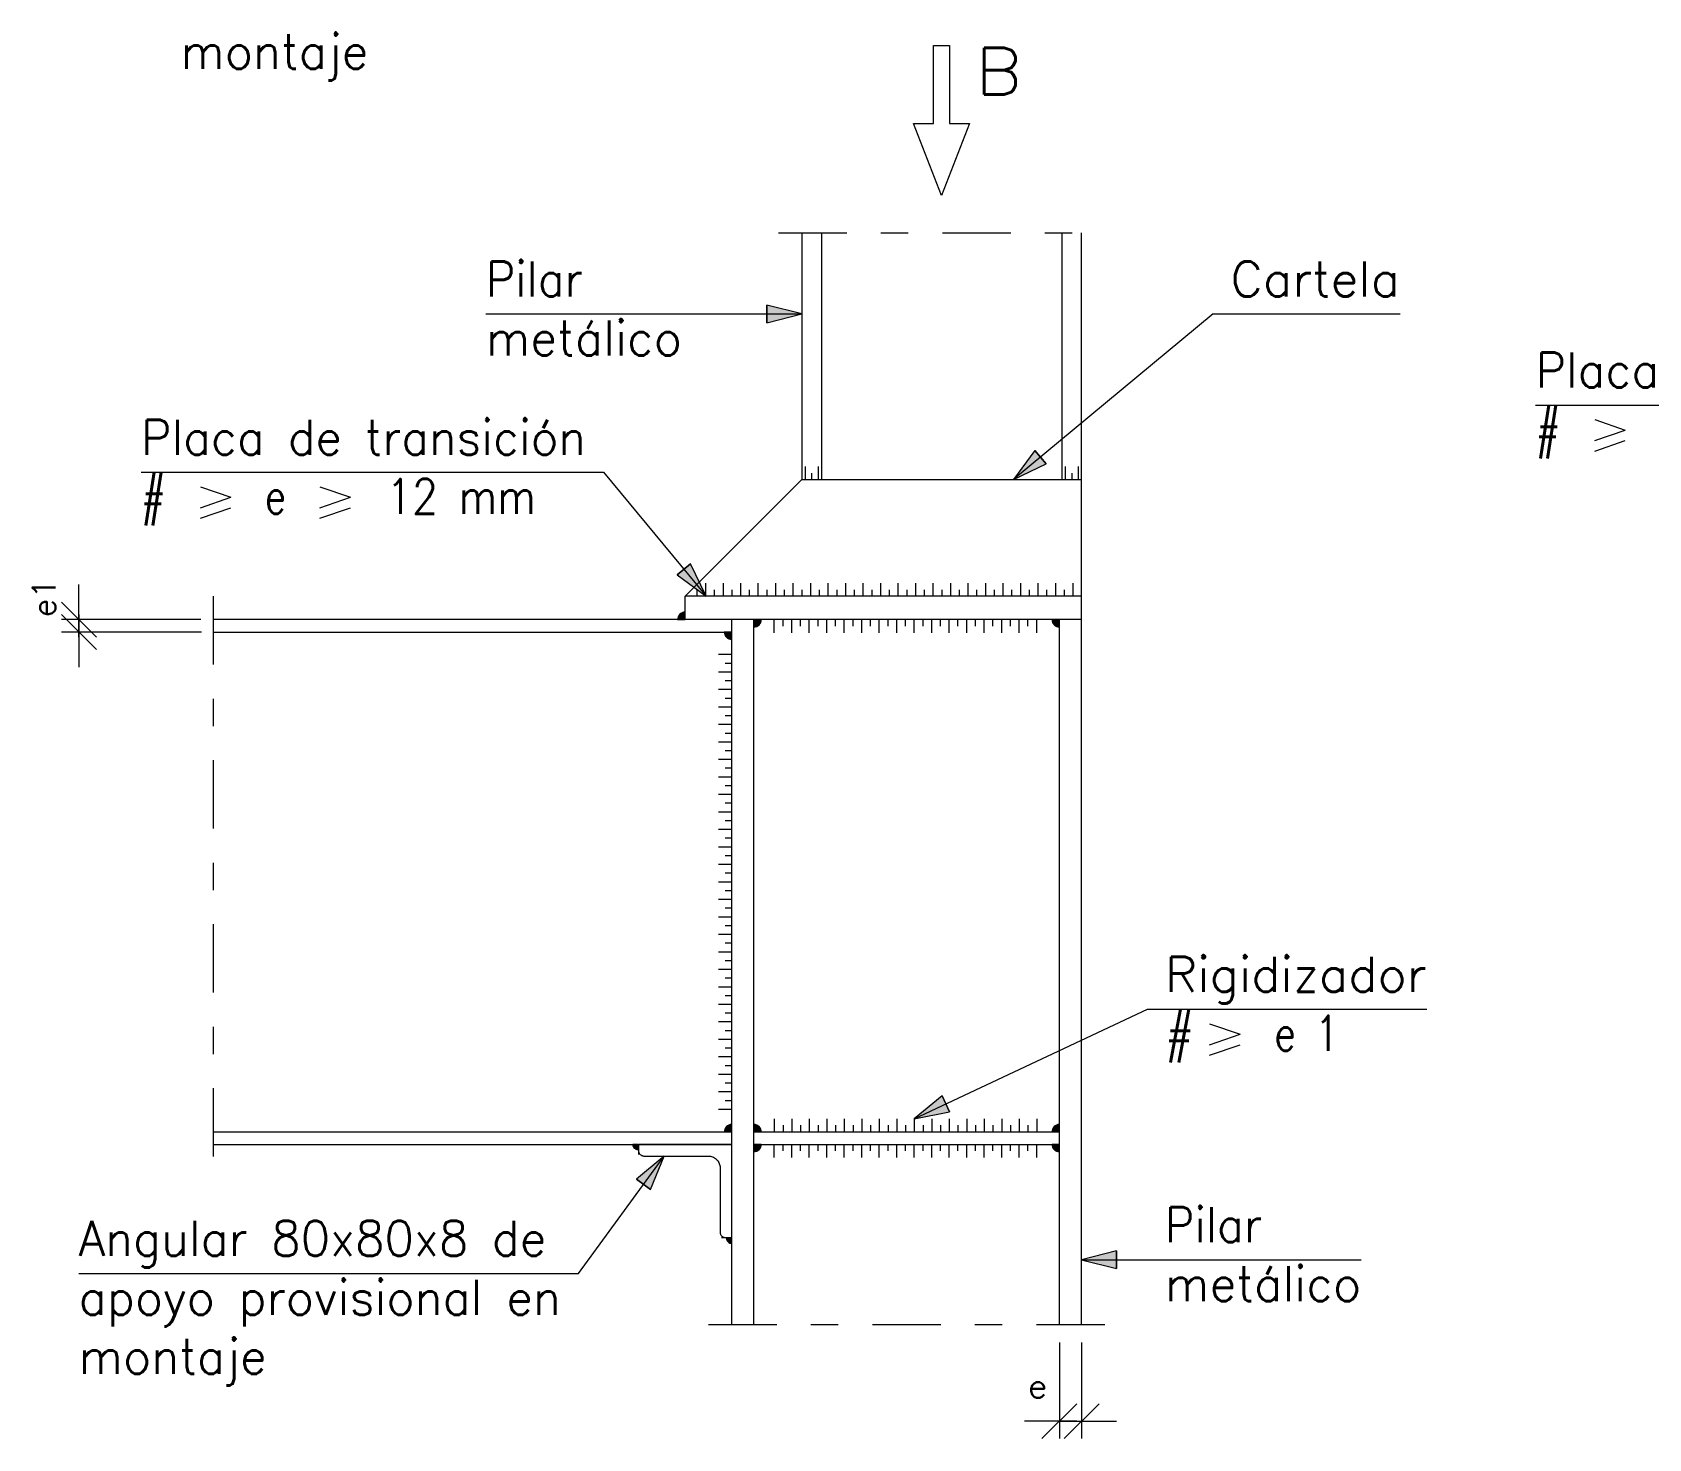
# Model space of a CAD drawing. Header units: inches. Extents: x 72863 to 72995, y 49095 to 49225.
# Drawn here: x 72891.38 to 72897.29, y 49111.06 to 49116.21 of the extents above; entities that cross this region are included whole.
import ezdxf
from ezdxf.enums import TextEntityAlignment as Align

# ---------------------------------------------------------------- set-up
doc = ezdxf.new("R2010")
doc.units = ezdxf.units.IN
doc.linetypes.add('DASHDOT', pattern=[0.5, 0.25, -0.125, 0, -0.125])
doc.layers.add('0-CYPE1', color=2, linetype='Continuous', lineweight=9)
doc.layers.add('0-CYPE2', color=4, linetype='Continuous', lineweight=9)
doc.styles.add('CYPETXT', font='romans__.ttf', dxfattribs={"height": 0.2})

msp = doc.modelspace()

# ---------------------------------------------------------------- hatches: boundary and pattern name
at = {"layer": '0-CYPE1'}
h = msp.add_hatch(color=256, dxfattribs=at)
edge = h.paths.add_edge_path()
edge.add_line((72893.7656, 49114.0606), (72893.7656, 49114.0876))
edge.add_arc((72893.7656, 49114.0606), 0.027, 89.99996, 180.00004)
edge.add_line((72893.7386, 49114.0606), (72893.7656, 49114.0606))
h = msp.add_hatch(color=256, dxfattribs=at)
edge = h.paths.add_edge_path()
edge.add_line((72894.0174, 49114.0606), (72894.0174, 49114.0336))
edge.add_arc((72894.0174, 49114.0606), 0.027, 269.99996, 360.00004)
edge.add_line((72894.0444, 49114.0606), (72894.0174, 49114.0606))
h = msp.add_hatch(color=256, dxfattribs=at)
edge = h.paths.add_edge_path()
edge.add_line((72895.1352, 49114.0606), (72895.1082, 49114.0606))
edge.add_arc((72895.1352, 49114.0606), 0.027, 179.99996, 270.00004)
edge.add_line((72895.1352, 49114.0336), (72895.1352, 49114.0606))
h = msp.add_hatch(color=256, dxfattribs=at)
edge = h.paths.add_edge_path()
edge.add_line((72893.9363, 49114.0149), (72893.9093, 49114.0149))
edge.add_arc((72893.9363, 49114.0149), 0.027, 179.99996, 270.00004)
edge.add_line((72893.9363, 49113.9879), (72893.9363, 49114.0149))
h = msp.add_hatch(color=256, dxfattribs=at)
edge = h.paths.add_edge_path()
edge.add_line((72893.9363, 49112.1863), (72893.9363, 49112.2133))
edge.add_arc((72893.9363, 49112.1863), 0.027, 89.99996, 180.00004)
edge.add_line((72893.9093, 49112.1863), (72893.9363, 49112.1863))
h = msp.add_hatch(color=256, dxfattribs=at)
edge = h.paths.add_edge_path()
edge.add_line((72894.0174, 49112.1863), (72894.0444, 49112.1863))
edge.add_arc((72894.0174, 49112.1863), 0.027, 359.99996, 450.00004)
edge.add_line((72894.0174, 49112.2133), (72894.0174, 49112.1863))
h = msp.add_hatch(color=256, dxfattribs=at)
edge = h.paths.add_edge_path()
edge.add_line((72895.1352, 49112.1863), (72895.1352, 49112.2133))
edge.add_arc((72895.1352, 49112.1863), 0.027, 89.99996, 180.00004)
edge.add_line((72895.1082, 49112.1863), (72895.1352, 49112.1863))
h = msp.add_hatch(color=256, dxfattribs=at)
edge = h.paths.add_edge_path()
edge.add_line((72893.5932, 49112.1406), (72893.5742, 49112.1406))
edge.add_arc((72893.5932, 49112.1406), 0.0189, 179.99996, 270.00004)
edge.add_line((72893.5932, 49112.1217), (72893.5932, 49112.1406))
h = msp.add_hatch(color=256, dxfattribs=at)
edge = h.paths.add_edge_path()
edge.add_line((72894.0174, 49112.1406), (72894.0174, 49112.1136))
edge.add_arc((72894.0174, 49112.1406), 0.027, 269.99996, 360.00004)
edge.add_line((72894.0444, 49112.1406), (72894.0174, 49112.1406))
h = msp.add_hatch(color=256, dxfattribs=at)
edge = h.paths.add_edge_path()
edge.add_line((72895.1352, 49112.1406), (72895.1082, 49112.1406))
edge.add_arc((72895.1352, 49112.1406), 0.027, 179.99996, 270.00004)
edge.add_line((72895.1352, 49112.1136), (72895.1352, 49112.1406))
h = msp.add_hatch(color=256, dxfattribs=at)
edge = h.paths.add_edge_path()
edge.add_line((72893.9363, 49111.7971), (72893.9174, 49111.7971))
edge.add_arc((72893.9363, 49111.7971), 0.0189, 179.99996, 270.00004)
edge.add_line((72893.9363, 49111.7782), (72893.9363, 49111.7971))
at = {"layer": '0-CYPE2'}
for points in [[(72894.0643, 49115.1466), (72894.1923, 49115.1786), (72894.0643, 49115.2106)], [(72895.0457, 49114.679), (72894.9677, 49114.5726), (72895.0866, 49114.6298)], [(72893.7362, 49114.2242), (72893.8425, 49114.1459), (72893.7855, 49114.265)], [(72894.7065, 49112.3176), (72894.6042, 49112.2343), (72894.7337, 49112.2597)], [(72893.639, 49111.9758), (72893.6888, 49112.0979), (72893.5874, 49112.0136)], [(72895.3443, 49111.7505), (72895.2163, 49111.7185), (72895.3443, 49111.6865)]]:
    msp.add_hatch(color=256, dxfattribs=at).paths.add_polyline_path(points)

# ---------------------------------------------------------------- linework, layer by layer
at = {"layer": '0-CYPE1', "linetype": 'DASHDOT'}
for p, q in [((72894.107, 49115.4752), (72895.3016, 49115.4752)), ((72892.0394, 49114.1459), (72892.0394, 49112.0553)), ((72893.851, 49111.4812), (72895.3016, 49111.4812))]:
    msp.add_line(p, q, dxfattribs=at)
at = {"layer": '0-CYPE1'}
for p, q in [((72893.0364, 49115.1786), (72893.8185, 49115.1786)), ((72893.8185, 49115.1786), (72894.1923, 49115.1786)), ((72895.6974, 49115.1786), (72894.9677, 49114.5726)), ((72895.6974, 49115.1786), (72896.3816, 49115.1786)), ((72896.8774, 49114.845), (72898.5696, 49114.845)), ((72897.0944, 49114.7922), (72897.2057, 49114.7538)), ((72897.0944, 49114.7154), (72897.2057, 49114.7538)), ((72897.0944, 49114.677), (72897.2057, 49114.7154)), ((72894.2045, 49114.6206), (72894.2045, 49114.5726)), ((72894.2528, 49114.6206), (72894.2528, 49114.5726)), ((72895.156, 49114.6206), (72895.156, 49114.5726)), ((72895.2043, 49114.6206), (72895.2043, 49114.5726)), ((72891.7753, 49114.5993), (72893.4674, 49114.5993)), ((72893.4674, 49114.5993), (72893.8425, 49114.1459)), ((72894.2287, 49114.5966), (72894.2287, 49114.5726)), ((72895.1802, 49114.5966), (72895.1802, 49114.5726)), ((72891.9922, 49114.5465), (72892.1036, 49114.5081)), ((72891.9922, 49114.4697), (72892.1036, 49114.5081)), ((72892.43, 49114.5465), (72892.5414, 49114.5081)), ((72892.43, 49114.4697), (72892.5414, 49114.5081)), ((72891.9922, 49114.4313), (72892.1036, 49114.4697)), ((72892.43, 49114.4313), (72892.5414, 49114.4697)), ((72891.5482, 49113.9966), (72891.5482, 49114.1886)), ((72893.8085, 49114.1699), (72893.8085, 49114.1459)), ((72893.8405, 49114.1939), (72893.8405, 49114.1459)), ((72893.8725, 49114.1699), (72893.8725, 49114.1459)), ((72893.9045, 49114.1939), (72893.9045, 49114.1459)), ((72893.9365, 49114.1699), (72893.9365, 49114.1459)), ((72893.9685, 49114.1939), (72893.9685, 49114.1459)), ((72894.0005, 49114.1699), (72894.0005, 49114.1459)), ((72894.0325, 49114.1939), (72894.0325, 49114.1459)), ((72894.0645, 49114.1699), (72894.0645, 49114.1459)), ((72894.0965, 49114.1939), (72894.0965, 49114.1459)), ((72894.1285, 49114.1699), (72894.1285, 49114.1459)), ((72894.1605, 49114.1939), (72894.1605, 49114.1459)), ((72894.1925, 49114.1699), (72894.1925, 49114.1459)), ((72894.2245, 49114.1939), (72894.2245, 49114.1459)), ((72894.2565, 49114.1699), (72894.2565, 49114.1459)), ((72894.2885, 49114.1939), (72894.2885, 49114.1459)), ((72894.3205, 49114.1699), (72894.3205, 49114.1459)), ((72894.3525, 49114.1939), (72894.3525, 49114.1459)), ((72894.3845, 49114.1699), (72894.3845, 49114.1459)), ((72894.4165, 49114.1939), (72894.4165, 49114.1459)), ((72894.4485, 49114.1699), (72894.4485, 49114.1459)), ((72894.4805, 49114.1939), (72894.4805, 49114.1459)), ((72894.5125, 49114.1699), (72894.5125, 49114.1459)), ((72894.5445, 49114.1939), (72894.5445, 49114.1459)), ((72894.5765, 49114.1699), (72894.5765, 49114.1459)), ((72894.6085, 49114.1939), (72894.6085, 49114.1459)), ((72894.6405, 49114.1699), (72894.6405, 49114.1459)), ((72894.6725, 49114.1939), (72894.6725, 49114.1459)), ((72894.7045, 49114.1699), (72894.7045, 49114.1459)), ((72894.7365, 49114.1939), (72894.7365, 49114.1459)), ((72894.7685, 49114.1699), (72894.7685, 49114.1459)), ((72894.8005, 49114.1939), (72894.8005, 49114.1459)), ((72894.8325, 49114.1699), (72894.8325, 49114.1459)), ((72894.8645, 49114.1939), (72894.8645, 49114.1459)), ((72894.8965, 49114.1699), (72894.8965, 49114.1459)), ((72894.9285, 49114.1939), (72894.9285, 49114.1459)), ((72894.9605, 49114.1699), (72894.9605, 49114.1459)), ((72894.9925, 49114.1939), (72894.9925, 49114.1459)), ((72895.0245, 49114.1699), (72895.0245, 49114.1459)), ((72895.0565, 49114.1939), (72895.0565, 49114.1459)), ((72895.0885, 49114.1699), (72895.0885, 49114.1459)), ((72895.1205, 49114.1939), (72895.1205, 49114.1459)), ((72895.1525, 49114.1699), (72895.1525, 49114.1459)), ((72895.1845, 49114.1939), (72895.1845, 49114.1459)), ((72891.4842, 49114.1246), (72891.6122, 49113.9966)), ((72893.7656, 49114.0606), (72893.7656, 49114.0876)), ((72891.4842, 49114.0789), (72891.6122, 49113.9509)), ((72891.9945, 49114.0606), (72891.4842, 49114.0606)), ((72891.5482, 49114.0789), (72891.5482, 49113.8869)), ((72891.5482, 49114.0606), (72891.5482, 49114.0149)), ((72893.7386, 49114.0606), (72893.7656, 49114.0606)), ((72894.0174, 49114.0606), (72894.0174, 49114.0336)), ((72894.0444, 49114.0606), (72894.0174, 49114.0606)), ((72894.0922, 49114.0126), (72894.0922, 49114.0606)), ((72894.1242, 49114.0366), (72894.1242, 49114.0606)), ((72894.1562, 49114.0126), (72894.1562, 49114.0606)), ((72894.1882, 49114.0366), (72894.1882, 49114.0606)), ((72894.2202, 49114.0126), (72894.2202, 49114.0606)), ((72894.2522, 49114.0366), (72894.2522, 49114.0606)), ((72894.2842, 49114.0126), (72894.2842, 49114.0606)), ((72894.3162, 49114.0366), (72894.3162, 49114.0606)), ((72894.3482, 49114.0126), (72894.3482, 49114.0606)), ((72894.3802, 49114.0366), (72894.3802, 49114.0606)), ((72894.4122, 49114.0126), (72894.4122, 49114.0606)), ((72894.4442, 49114.0366), (72894.4442, 49114.0606)), ((72894.4762, 49114.0126), (72894.4762, 49114.0606)), ((72894.5082, 49114.0366), (72894.5082, 49114.0606)), ((72894.5402, 49114.0126), (72894.5402, 49114.0606)), ((72894.5722, 49114.0366), (72894.5722, 49114.0606)), ((72894.6042, 49114.0126), (72894.6042, 49114.0606)), ((72894.6362, 49114.0366), (72894.6362, 49114.0606)), ((72894.6682, 49114.0126), (72894.6682, 49114.0606)), ((72894.7002, 49114.0366), (72894.7002, 49114.0606)), ((72894.7322, 49114.0126), (72894.7322, 49114.0606)), ((72894.7642, 49114.0366), (72894.7642, 49114.0606)), ((72894.7962, 49114.0126), (72894.7962, 49114.0606)), ((72894.8282, 49114.0366), (72894.8282, 49114.0606)), ((72894.8602, 49114.0126), (72894.8602, 49114.0606)), ((72894.8922, 49114.0366), (72894.8922, 49114.0606)), ((72894.9242, 49114.0126), (72894.9242, 49114.0606)), ((72894.9562, 49114.0366), (72894.9562, 49114.0606)), ((72894.9882, 49114.0126), (72894.9882, 49114.0606)), ((72895.0202, 49114.0366), (72895.0202, 49114.0606)), ((72895.0522, 49114.0126), (72895.0522, 49114.0606)), ((72895.1352, 49114.0606), (72895.1082, 49114.0606)), ((72895.1352, 49114.0336), (72895.1352, 49114.0606)), ((72891.9967, 49114.0149), (72891.4842, 49114.0149)), ((72893.9363, 49114.0149), (72893.9093, 49114.0149)), ((72893.9363, 49113.9879), (72893.9363, 49114.0149)), ((72893.8883, 49113.9335), (72893.9363, 49113.9335)), ((72893.8883, 49113.8695), (72893.9363, 49113.8695)), ((72893.9123, 49113.9015), (72893.9363, 49113.9015)), ((72893.8883, 49113.8055), (72893.9363, 49113.8055)), ((72893.9123, 49113.8375), (72893.9363, 49113.8375)), ((72893.8883, 49113.7415), (72893.9363, 49113.7415)), ((72893.9123, 49113.7735), (72893.9363, 49113.7735)), ((72893.8883, 49113.6775), (72893.9363, 49113.6775)), ((72893.9123, 49113.7095), (72893.9363, 49113.7095)), ((72893.8883, 49113.6135), (72893.9363, 49113.6135)), ((72893.9123, 49113.6455), (72893.9363, 49113.6455)), ((72893.8883, 49113.5495), (72893.9363, 49113.5495)), ((72893.9123, 49113.5815), (72893.9363, 49113.5815)), ((72893.9123, 49113.5175), (72893.9363, 49113.5175)), ((72893.8883, 49113.4855), (72893.9363, 49113.4855)), ((72893.9123, 49113.4535), (72893.9363, 49113.4535)), ((72893.8883, 49113.4215), (72893.9363, 49113.4215)), ((72893.9123, 49113.3895), (72893.9363, 49113.3895)), ((72893.8883, 49113.3575), (72893.9363, 49113.3575)), ((72893.9123, 49113.3255), (72893.9363, 49113.3255)), ((72893.8883, 49113.2935), (72893.9363, 49113.2935)), ((72893.9123, 49113.2615), (72893.9363, 49113.2615)), ((72893.8883, 49113.2295), (72893.9363, 49113.2295)), ((72893.9123, 49113.1975), (72893.9363, 49113.1975)), ((72893.8883, 49113.1655), (72893.9363, 49113.1655)), ((72893.9123, 49113.1335), (72893.9363, 49113.1335)), ((72893.8883, 49113.1015), (72893.9363, 49113.1015)), ((72893.8883, 49113.0375), (72893.9363, 49113.0375)), ((72893.9123, 49113.0695), (72893.9363, 49113.0695)), ((72893.8883, 49112.9735), (72893.9363, 49112.9735)), ((72893.9123, 49113.0055), (72893.9363, 49113.0055)), ((72893.8883, 49112.9095), (72893.9363, 49112.9095)), ((72893.9123, 49112.9415), (72893.9363, 49112.9415)), ((72893.8883, 49112.8455), (72893.9363, 49112.8455)), ((72893.9123, 49112.8775), (72893.9363, 49112.8775)), ((72893.8883, 49112.7815), (72893.9363, 49112.7815)), ((72893.9123, 49112.8135), (72893.9363, 49112.8135)), ((72893.9123, 49112.7495), (72893.9363, 49112.7495)), ((72893.8883, 49112.7175), (72893.9363, 49112.7175)), ((72893.9123, 49112.6855), (72893.9363, 49112.6855)), ((72893.8883, 49112.6535), (72893.9363, 49112.6535)), ((72893.9123, 49112.6215), (72893.9363, 49112.6215)), ((72894.6042, 49112.2343), (72895.4575, 49112.6349)), ((72895.4575, 49112.6349), (72896.4796, 49112.6349)), ((72893.8883, 49112.5895), (72893.9363, 49112.5895)), ((72893.9123, 49112.5575), (72893.9363, 49112.5575)), ((72895.6847, 49112.5821), (72895.7961, 49112.5437)), ((72895.6847, 49112.5053), (72895.7961, 49112.5437)), ((72893.8883, 49112.5255), (72893.9363, 49112.5255)), ((72893.9123, 49112.4935), (72893.9363, 49112.4935)), ((72895.6847, 49112.4669), (72895.7961, 49112.5053)), ((72893.8883, 49112.4615), (72893.9363, 49112.4615)), ((72893.9123, 49112.4295), (72893.9363, 49112.4295)), ((72893.8883, 49112.3975), (72893.9363, 49112.3975)), ((72893.9123, 49112.3655), (72893.9363, 49112.3655)), ((72893.8883, 49112.3335), (72893.9363, 49112.3335)), ((72893.8883, 49112.2695), (72893.9363, 49112.2695)), ((72893.9123, 49112.3015), (72893.9363, 49112.3015)), ((72893.9363, 49112.1863), (72893.9363, 49112.2133)), ((72894.0174, 49112.2133), (72894.0174, 49112.1863)), ((72894.0922, 49112.2343), (72894.0922, 49112.1863)), ((72894.1242, 49112.2103), (72894.1242, 49112.1863)), ((72894.1562, 49112.2343), (72894.1562, 49112.1863)), ((72894.1882, 49112.2103), (72894.1882, 49112.1863)), ((72894.2202, 49112.2343), (72894.2202, 49112.1863)), ((72894.2522, 49112.2103), (72894.2522, 49112.1863)), ((72894.2842, 49112.2343), (72894.2842, 49112.1863)), ((72894.3162, 49112.2103), (72894.3162, 49112.1863)), ((72894.3482, 49112.2343), (72894.3482, 49112.1863)), ((72894.3802, 49112.2103), (72894.3802, 49112.1863)), ((72894.4122, 49112.2343), (72894.4122, 49112.1863)), ((72894.4442, 49112.2103), (72894.4442, 49112.1863)), ((72894.4762, 49112.2343), (72894.4762, 49112.1863)), ((72894.5082, 49112.2103), (72894.5082, 49112.1863)), ((72894.5402, 49112.2343), (72894.5402, 49112.1863)), ((72894.5722, 49112.2103), (72894.5722, 49112.1863)), ((72894.6042, 49112.2343), (72894.6042, 49112.1863)), ((72894.6362, 49112.2103), (72894.6362, 49112.1863)), ((72894.6682, 49112.2343), (72894.6682, 49112.1863)), ((72894.7002, 49112.2103), (72894.7002, 49112.1863)), ((72894.7322, 49112.2343), (72894.7322, 49112.1863)), ((72894.7642, 49112.2103), (72894.7642, 49112.1863)), ((72894.7962, 49112.2343), (72894.7962, 49112.1863)), ((72894.8282, 49112.2103), (72894.8282, 49112.1863)), ((72894.8602, 49112.2343), (72894.8602, 49112.1863)), ((72894.8922, 49112.2103), (72894.8922, 49112.1863)), ((72894.9242, 49112.2343), (72894.9242, 49112.1863)), ((72894.9562, 49112.2103), (72894.9562, 49112.1863)), ((72894.9882, 49112.2343), (72894.9882, 49112.1863)), ((72895.0202, 49112.2103), (72895.0202, 49112.1863)), ((72895.0522, 49112.2343), (72895.0522, 49112.1863)), ((72895.1352, 49112.1863), (72895.1352, 49112.2133)), ((72893.5932, 49112.1406), (72893.5742, 49112.1406)), ((72893.5932, 49112.1217), (72893.5932, 49112.1406)), ((72893.9093, 49112.1863), (72893.9363, 49112.1863)), ((72894.0174, 49112.1863), (72894.0444, 49112.1863)), ((72894.0174, 49112.1406), (72894.0174, 49112.1136)), ((72894.0444, 49112.1406), (72894.0174, 49112.1406)), ((72894.0922, 49112.0926), (72894.0922, 49112.1406)), ((72894.1242, 49112.1166), (72894.1242, 49112.1406)), ((72894.1562, 49112.0926), (72894.1562, 49112.1406)), ((72894.1882, 49112.1166), (72894.1882, 49112.1406)), ((72894.2202, 49112.0926), (72894.2202, 49112.1406)), ((72894.2522, 49112.1166), (72894.2522, 49112.1406)), ((72894.2842, 49112.0926), (72894.2842, 49112.1406)), ((72894.3162, 49112.1166), (72894.3162, 49112.1406)), ((72894.3482, 49112.0926), (72894.3482, 49112.1406)), ((72894.3802, 49112.1166), (72894.3802, 49112.1406)), ((72894.4122, 49112.0926), (72894.4122, 49112.1406)), ((72894.4442, 49112.1166), (72894.4442, 49112.1406)), ((72894.4762, 49112.0926), (72894.4762, 49112.1406)), ((72894.5082, 49112.1166), (72894.5082, 49112.1406)), ((72894.5402, 49112.0926), (72894.5402, 49112.1406)), ((72894.5722, 49112.1166), (72894.5722, 49112.1406)), ((72894.6042, 49112.0926), (72894.6042, 49112.1406)), ((72894.6362, 49112.1166), (72894.6362, 49112.1406)), ((72894.6682, 49112.0926), (72894.6682, 49112.1406)), ((72894.7002, 49112.1166), (72894.7002, 49112.1406)), ((72894.7322, 49112.0926), (72894.7322, 49112.1406)), ((72894.7642, 49112.1166), (72894.7642, 49112.1406)), ((72894.7962, 49112.0926), (72894.7962, 49112.1406)), ((72894.8282, 49112.1166), (72894.8282, 49112.1406)), ((72894.8602, 49112.0926), (72894.8602, 49112.1406)), ((72894.8922, 49112.1166), (72894.8922, 49112.1406)), ((72894.9242, 49112.0926), (72894.9242, 49112.1406)), ((72894.9562, 49112.1166), (72894.9562, 49112.1406)), ((72894.9882, 49112.0926), (72894.9882, 49112.1406)), ((72895.0202, 49112.1166), (72895.0202, 49112.1406)), ((72895.0522, 49112.0926), (72895.0522, 49112.1406)), ((72895.1082, 49112.1863), (72895.1352, 49112.1863)), ((72895.1352, 49112.1406), (72895.1082, 49112.1406)), ((72895.1352, 49112.1136), (72895.1352, 49112.1406)), ((72893.3757, 49111.6687), (72893.6888, 49112.0979)), ((72893.9363, 49111.7971), (72893.9174, 49111.7971)), ((72893.9363, 49111.7782), (72893.9363, 49111.7971)), ((72895.2163, 49111.7185), (72895.4575, 49111.7185)), ((72895.4575, 49111.7185), (72896.2396, 49111.7185)), ((72891.5472, 49111.6687), (72893.3757, 49111.6687)), ((72895.1352, 49111.4152), (72895.1352, 49111.0639)), ((72895.2163, 49111.4152), (72895.2163, 49111.0639)), ((72895.0712, 49111.0639), (72895.1992, 49111.1919)), ((72895.1523, 49111.0639), (72895.2803, 49111.1919)), ((72895.1992, 49111.1279), (72895.0072, 49111.1279)), ((72895.1352, 49111.1279), (72895.2163, 49111.1279)), ((72895.1523, 49111.1279), (72895.3443, 49111.1279))]:
    msp.add_line(p, q, dxfattribs=at)
msp.add_lwpolyline([(72894.6751, 49116.1607), (72894.7335, 49116.1607), (72894.7335, 49115.8756), (72894.8066, 49115.8756), (72894.7043, 49115.6124), (72894.602, 49115.8756), (72894.6751, 49115.8756), (72894.6751, 49116.1607)], close=True, dxfattribs=at)
for centre, radius, start, end in [((72893.7656, 49114.0606), 0.027, 89.99996, 180.00004), ((72894.0174, 49114.0606), 0.027, 269.99996, 0.00004), ((72895.1352, 49114.0606), 0.027, 179.99996, 270.00004), ((72893.9363, 49114.0149), 0.027, 179.99996, 270.00004), ((72893.9363, 49112.1863), 0.027, 89.99996, 180.00004), ((72894.0174, 49112.1863), 0.027, 359.99996, 90.00004), ((72895.1352, 49112.1863), 0.027, 89.99996, 180.00004), ((72893.5932, 49112.1406), 0.0189, 179.99996, 270.00004), ((72894.0174, 49112.1406), 0.027, 269.99996, 0.00004), ((72895.1352, 49112.1406), 0.027, 179.99996, 270.00004), ((72893.9363, 49111.7971), 0.0189, 179.99996, 270.00004)]:
    msp.add_arc(centre, radius, start, end, dxfattribs=at)
for points in [[(72893.5932, 49112.1104), (72893.5963, 49112.1112), (72893.5932, 49112.1235)], [(72893.5932, 49112.1027), (72893.6024, 49112.1039), (72893.5932, 49112.1104), (72893.5963, 49112.1112)], [(72893.8984, 49111.7971), (72893.8996, 49111.8063), (72893.9061, 49111.7971), (72893.9069, 49111.8003)], [(72893.9061, 49111.7971), (72893.9069, 49111.8003), (72893.9192, 49111.7971)]]:
    msp.add_solid(points, dxfattribs=at)
at = {"layer": '0-CYPE2'}
for p, q in [((72894.1923, 49115.4752), (72894.1923, 49114.5726)), ((72894.2648, 49115.4752), (72894.2648, 49114.5726)), ((72895.1438, 49115.4752), (72895.1438, 49114.5726)), ((72895.2163, 49111.4812), (72895.2163, 49115.4752)), ((72893.7656, 49114.1459), (72894.1923, 49114.5726)), ((72894.1923, 49114.5726), (72895.2163, 49114.5726)), ((72893.7656, 49114.0606), (72893.7656, 49114.1459)), ((72895.2163, 49114.1459), (72893.7656, 49114.1459)), ((72895.2163, 49114.0606), (72892.0394, 49114.0606)), ((72893.9363, 49111.4812), (72893.9363, 49114.0606)), ((72894.0174, 49111.4812), (72894.0174, 49114.0606)), ((72895.1352, 49111.4812), (72895.1352, 49114.0606)), ((72892.0394, 49114.0149), (72893.9363, 49114.0149)), ((72892.0394, 49112.1863), (72893.9363, 49112.1863)), ((72892.0394, 49112.1406), (72893.9363, 49112.1406)), ((72894.0174, 49112.1863), (72895.1352, 49112.1863)), ((72894.0174, 49112.1406), (72895.1352, 49112.1406))]:
    msp.add_line(p, q, dxfattribs=at)
for points in [[(72894.0643, 49115.1466), (72894.1923, 49115.1786), (72894.0643, 49115.2106)], [(72895.0457, 49114.679), (72894.9677, 49114.5726), (72895.0866, 49114.6298)], [(72893.7362, 49114.2242), (72893.8425, 49114.1459), (72893.7855, 49114.265)], [(72894.7065, 49112.3176), (72894.6042, 49112.2343), (72894.7337, 49112.2597)], [(72893.8936, 49112.0553), (72893.8936, 49111.8206), (72893.8937, 49111.8186), (72893.894, 49111.8167), (72893.8945, 49111.8148), (72893.8951, 49111.8129), (72893.8959, 49111.8111), (72893.8968, 49111.8094), (72893.8979, 49111.8077), (72893.8992, 49111.8062), (72893.9006, 49111.8048), (72893.9021, 49111.8036), (72893.9037, 49111.8025), (72893.9055, 49111.8015), (72893.9073, 49111.8007), (72893.9091, 49111.8001), (72893.911, 49111.7996), (72893.913, 49111.7994), (72893.915, 49111.7993), (72893.9363, 49111.7993), (72893.9363, 49112.1406), (72893.595, 49112.1406), (72893.595, 49112.1193), (72893.5951, 49112.1173), (72893.5953, 49112.1153), (72893.5958, 49112.1134), (72893.5964, 49112.1116), (72893.5972, 49112.1098), (72893.5982, 49112.108), (72893.5993, 49112.1064), (72893.6005, 49112.1049), (72893.6019, 49112.1035), (72893.6034, 49112.1022), (72893.6051, 49112.1011), (72893.6068, 49112.1002), (72893.6086, 49112.0994), (72893.6105, 49112.0987), (72893.6124, 49112.0983), (72893.6143, 49112.098), (72893.6163, 49112.0979), (72893.851, 49112.0979), (72893.8549, 49112.0977), (72893.8588, 49112.0972), (72893.8626, 49112.0963), (72893.8664, 49112.0951), (72893.87, 49112.0935), (72893.8734, 49112.0915), (72893.8767, 49112.0893), (72893.8797, 49112.0868), (72893.8825, 49112.084), (72893.885, 49112.081), (72893.8872, 49112.0777), (72893.8892, 49112.0743), (72893.8908, 49112.0707), (72893.892, 49112.0669), (72893.8929, 49112.0631), (72893.8935, 49112.0592), (72893.8936, 49112.0553)], [(72893.639, 49111.9758), (72893.6888, 49112.0979), (72893.5874, 49112.0136)], [(72895.3443, 49111.7505), (72895.2163, 49111.7185), (72895.3443, 49111.6865)]]:
    msp.add_lwpolyline(points, close=True, dxfattribs=at)
for points in [[(72894.0643, 49115.1466), (72894.0643, 49115.2106)], [(72895.0457, 49114.679), (72895.0866, 49114.6298)], [(72893.7362, 49114.2242), (72893.7855, 49114.265)], [(72894.7065, 49112.3176), (72894.7337, 49112.2597)], [(72893.639, 49111.9758), (72893.5874, 49112.0136)], [(72895.3443, 49111.7505), (72895.3443, 49111.6865)]]:
    msp.add_lwpolyline(points, dxfattribs=at)

# ---------------------------------------------------------------- texts
at = {"layer": '0-CYPE1', "style": 'CYPETXT'}
for s, height, width, p, p2 in [('montaje', 0.128, 0.875631, (72891.9196, 49116.0748), (72892.607, 49116.0748)), ('B', 0.1707, 0.838142, (72894.8276, 49115.9816), (72894.9991, 49115.9816)), ('Pilar ', 0.128, 0.782978, (72893.0364, 49115.2426), (72893.4742, 49115.2426)), ('Cartela', 0.128, 0.877659, (72895.7614, 49115.2426), (72896.3816, 49115.2426)), ('metálico', 0.128, 0.878077, (72893.0364, 49115.0266), (72893.7545, 49115.0266)), ('Placa de transición', 0.128, 0.831787, (72896.8774, 49114.909), (72898.5056, 49114.909)), ('Placa de transición', 0.128, 0.831787, (72891.7753, 49114.6633), (72893.4034, 49114.6633)), ('# ', 0.128, 0.623446, (72896.8774, 49114.693), (72897.0387, 49114.693)), ('# ', 0.128, 0.623446, (72891.7753, 49114.4473), (72891.9366, 49114.4473)), (' 12 mm ', 0.128, 0.697626, (72892.597, 49114.4473), (72893.2959, 49114.4473)), (' e ', 0.128, 0.581259, (72892.1593, 49114.4473), (72892.3743, 49114.4473)), ('Rigidizador', 0.128, 0.90796, (72895.5215, 49112.6989), (72896.4796, 49112.6989)), ('#', 0.128, 0.831261, (72895.5215, 49112.4829), (72895.6291, 49112.4829)), (' e 1 ', 0.128, 0.604441, (72895.8518, 49112.4829), (72896.2281, 49112.4829)), ('Pilar ', 0.128, 0.782978, (72895.5215, 49111.7825), (72895.9593, 49111.7825)), ('Angular 80x80x8 de', 0.128, 0.844047, (72891.5472, 49111.7327), (72893.2579, 49111.7327)), ('metálico', 0.128, 0.878077, (72895.5215, 49111.5665), (72896.2396, 49111.5665)), ('apoyo provisional en', 0.128, 0.847948, (72891.5472, 49111.5167), (72893.3117, 49111.5167)), ('montaje', 0.128, 0.875631, (72891.5472, 49111.3007), (72892.2346, 49111.3007)), ('e', 0.0853, 0.966349, (72895.0194, 49111.2132), (72895.0911, 49111.2132))]:
    msp.add_text(s, height=height, dxfattribs=dict(at, width=width)).set_placement(p, p2, align=Align.FIT)
at = {"layer": '0-CYPE1', "style": 'CYPETXT', "width": 0.916802}
msp.add_text('e1', height=0.08533, rotation=90, dxfattribs=at).set_placement((72891.4628, 49114.0689), (72891.4628, 49114.2123), align=Align.FIT)

doc.saveas('drawing.dxf')
